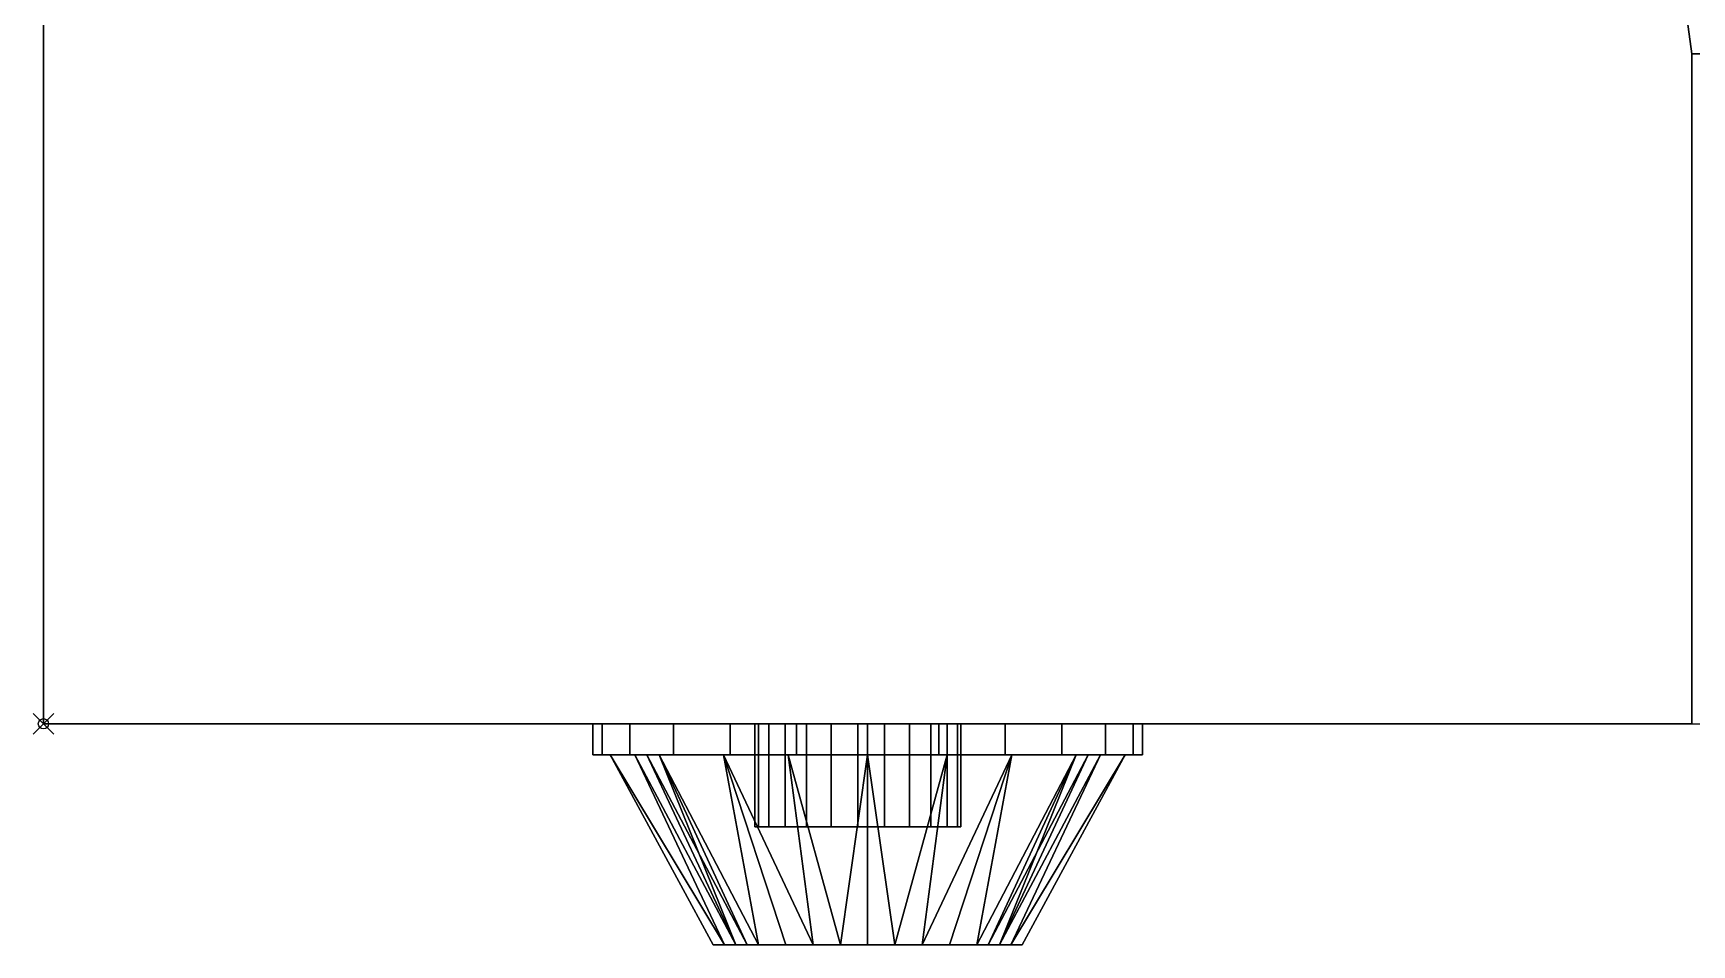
# Model space of a CAD drawing. Extents: x -1 to 891, y -1906 to 1.
# Drawn here: x -1 to 160, y -1246.4 to -1158 of the extents above; entities that cross this region are included whole.
import ezdxf

# ---------------------------------------------------------------- set-up
doc = ezdxf.new("R2010")
doc.units = 0
doc.header["$PDMODE"] = 35
for name, color, linetype in [('IQ_200_2D', 1, 'Continuous'), ('IQ_200_3D', 1, 'Continuous'), ('IQ_204_2D', 7, 'Continuous'), ('IQ_BLACK_3D', 250, 'Continuous'), ('IQ_BLUE_3D', 5, 'Continuous'), ('IQ_GRAY_3D', 8, 'Continuous'), ('IQ_INS_3D', 3, 'Continuous')]:
    doc.layers.add(name, color=color, linetype=linetype)

msp = doc.modelspace()

# ---------------------------------------------------------------- linework, layer by layer
at = {"layer": 'IQ_200_2D', "transparency": 33554687}
for q in [(0, 0), (890, -1225)]:
    msp.add_line((0, -1225), q, dxfattribs=at)
at = {"layer": 'IQ_204_2D', "transparency": 33554687}
for p, q in [((53.32, -1228), (53.32, -1225)), ((106.68, -1228), (106.68, -1225)), ((53.32, -1228), (106.68, -1228)), ((65, -1246.44), (55, -1228)), ((95, -1246.44), (104.99, -1228)), ((65, -1246.44), (95, -1246.44))]:
    msp.add_line(p, q, dxfattribs=at)
at = {"layer": 'IQ_INS_3D', "transparency": 33554687}
msp.add_point((0, -1225), dxfattribs=at)

# ---------------------------------------------------------------- meshes
at = {"layer": 'IQ_200_3D', "transparency": 33554687}
mesh = msp.add_polyface(dxfattribs=at)
corners = [(890, 0, 130), (890, -1160, 130), (160, -1160, 130), (160, -1225, 130), (0, -1225, 130), (0, 0, 130)]
mesh.append_faces([[corners[k] for k in face] for face in [(0, 1, 2, 5)]], dxfattribs={"vtx2": -1})
mesh.append_faces([[corners[k] for k in face] for face in [(2, 3, 4, 5)]], dxfattribs={"vtx3": -1})
mesh = msp.add_polyface(dxfattribs=at)
corners = [(890, 0, 950), (0, 0, 950), (0, -1225, 950), (160, -1225, 950), (160, -1160, 950), (890, -1160, 950)]
mesh.append_faces([[corners[k] for k in face] for face in [(2, 3, 4, 1)]], dxfattribs={"vtx2": -1})
mesh.append_faces([[corners[k] for k in face] for face in [(4, 5, 0, 1)]], dxfattribs={"vtx3": -1})
mesh = msp.add_polyface(dxfattribs=at)
corners = [(0, -1225, 130), (0, -1225, 950), (0, 0, 950), (0, 0, 130)]
mesh.append_faces([[corners[k] for k in face] for face in [(0, 1, 2, 3)]])
mesh = msp.add_polyface(dxfattribs=at)
corners = [(160, -1160, 130), (160, -1160, 950), (160, -1225, 950), (160, -1225, 130)]
mesh.append_faces([[corners[k] for k in face] for face in [(0, 1, 2, 3)]])
mesh = msp.add_polyface(dxfattribs=at)
corners = [(160, -1160, 130), (890, -1160, 130), (890, -1160, 950), (160, -1160, 950), (810, -1160, 945), (810, -1160, 135), (170, -1160, 135), (170, -1160, 945)]
mesh.append_faces([[corners[k] for k in face] for face in [(3, 7, 4, 2), (2, 4, 5, 1)]], dxfattribs={"vtx0": -1, "vtx2": -1})
mesh.append_faces([[corners[k] for k in face] for face in [(6, 7, 3, 0), (5, 6, 0, 1)]], dxfattribs={"vtx1": -1, "vtx3": -1})
mesh = msp.add_polyface(dxfattribs=at)
corners = [(0, -1225, 130), (160, -1225, 130), (160, -1225, 950), (0, -1225, 950), (145, -1225, 945), (145, -1225, 900), (145, -1225, 180), (145, -1225, 135), (15, -1225, 135), (15, -1225, 180), (15, -1225, 900), (15, -1225, 945)]
mesh.append_faces([[corners[k] for k in face] for face in [(3, 11, 4, 2), (0, 8, 9, 3)]], dxfattribs={"vtx0": -1, "vtx2": -1})
mesh.append_faces([[corners[k] for k in face] for face in [(2, 4, 5, 6)]], dxfattribs={"vtx0": -1, "vtx3": -1})
mesh.append_faces([[corners[k] for k in face] for face in [(10, 11, 3, 9)]], dxfattribs={"vtx1": -1, "vtx2": -1})
mesh.append_faces([[corners[k] for k in face] for face in [(7, 8, 0, 1), (6, 7, 1, 2)]], dxfattribs={"vtx1": -1, "vtx3": -1})
at = {"layer": 'IQ_BLACK_3D', "transparency": 33554687}
mesh = msp.add_polyface(dxfattribs=at)
corners = [(15, -1225, 180), (145, -1225, 180), (145, -1225, 900), (15, -1225, 900), (110, -1225, 502.13), (110, -1225, 477.13), (50, -1225, 477.13), (50, -1225, 502.13)]
mesh.append_faces([[corners[k] for k in face] for face in [(7, 3, 0, 6)]], dxfattribs={"vtx0": -1, "vtx2": -1})
mesh.append_faces([[corners[k] for k in face] for face in [(2, 3, 7, 4), (1, 2, 4, 5), (5, 6, 0, 1)]], dxfattribs={"vtx1": -1, "vtx3": -1})
mesh = msp.add_polyface(dxfattribs=at)
corners = [(106.68, -1225, 745.82), (105.77, -1225, 738.92), (103.1, -1225, 732.49), (98.86, -1225, 726.96), (93.34, -1225, 722.72), (86.9, -1225, 720.06), (80, -1225, 719.15), (73.1, -1225, 720.06), (66.66, -1225, 722.72), (61.14, -1225, 726.96), (56.9, -1225, 732.49), (54.23, -1225, 738.92), (53.32, -1225, 745.82), (54.23, -1225, 752.73), (56.9, -1225, 759.16), (61.14, -1225, 764.69), (66.66, -1225, 768.93), (73.1, -1225, 771.59), (80, -1225, 772.5), (86.9, -1225, 771.59), (93.34, -1225, 768.93), (98.86, -1225, 764.69), (103.1, -1225, 759.16), (105.77, -1225, 752.73)]
mesh.append_faces([[corners[k] for k in face] for face in [(5, 3, 4), (17, 15, 16), (23, 21, 22)]], dxfattribs={"vtx0": -1})
mesh.append_faces([[corners[k] for k in face] for face in [(11, 13, 9, 10), (19, 13, 17, 18)]], dxfattribs={"vtx0": -1, "vtx1": -1})
mesh.append_faces([[corners[k] for k in face] for face in [(9, 13, 2, 6), (19, 23, 2, 13)]], dxfattribs={"vtx0": -1, "vtx1": -1, "vtx2": -1, "vtx3": -1})
mesh.append_faces([[corners[k] for k in face] for face in [(12, 13, 11)]], dxfattribs={"vtx1": -1})
mesh.append_faces([[corners[k] for k in face] for face in [(5, 6, 2, 3)]], dxfattribs={"vtx1": -1, "vtx3": -1})
mesh.append_faces([[corners[k] for k in face] for face in [(0, 1, 2, 23)]], dxfattribs={"vtx2": -1})
mesh.append_faces([[corners[k] for k in face] for face in [(13, 14, 15, 17), (19, 20, 21, 23)]], dxfattribs={"vtx2": -1, "vtx3": -1})
mesh.append_faces([[corners[k] for k in face] for face in [(6, 7, 8, 9)]], dxfattribs={"vtx3": -1})
mesh = msp.add_polyface(dxfattribs=at)
corners = [(53.32, -1225, 745.82), (54.23, -1225, 738.92), (56.9, -1225, 732.49), (61.14, -1225, 726.96), (66.66, -1225, 722.72), (73.1, -1225, 720.06), (80, -1225, 719.15), (86.9, -1225, 720.06), (93.34, -1225, 722.72), (98.86, -1225, 726.96), (103.1, -1225, 732.49), (105.77, -1225, 738.92), (106.68, -1225, 745.82), (106.68, -1228, 745.82), (105.77, -1228, 738.92), (103.1, -1228, 732.49), (98.86, -1228, 726.96), (93.34, -1228, 722.72), (86.9, -1228, 720.06), (80, -1228, 719.15), (73.1, -1228, 720.06), (66.66, -1228, 722.72), (61.14, -1228, 726.96), (56.9, -1228, 732.49), (54.23, -1228, 738.92), (53.32, -1228, 745.82)]
mesh.append_faces([[corners[k] for k in face] for face in [(13, 14, 11, 12), (0, 1, 24, 25)]], dxfattribs={"vtx1": -1})
mesh.append_faces([[corners[k] for k in face] for face in [(14, 15, 10, 11), (16, 17, 8, 9), (15, 16, 9, 10), (17, 18, 7, 8), (6, 7, 18, 19), (19, 20, 5, 6), (20, 21, 4, 5), (22, 23, 2, 3), (21, 22, 3, 4), (23, 24, 1, 2)]], dxfattribs={"vtx1": -1, "vtx3": -1})
mesh = msp.add_polyface(dxfattribs=at)
corners = [(106.68, -1225, 745.82), (105.77, -1225, 752.73), (103.1, -1225, 759.16), (98.86, -1225, 764.69), (93.34, -1225, 768.93), (86.9, -1225, 771.59), (80, -1225, 772.5), (73.1, -1225, 771.59), (66.66, -1225, 768.93), (61.14, -1225, 764.69), (56.9, -1225, 759.16), (54.23, -1225, 752.73), (53.32, -1225, 745.82), (53.32, -1228, 745.82), (54.23, -1228, 752.73), (56.9, -1228, 759.16), (61.14, -1228, 764.69), (66.66, -1228, 768.93), (73.1, -1228, 771.59), (80, -1228, 772.5), (86.9, -1228, 771.59), (93.34, -1228, 768.93), (98.86, -1228, 764.69), (103.1, -1228, 759.16), (105.77, -1228, 752.73), (106.68, -1228, 745.82)]
mesh.append_faces([[corners[k] for k in face] for face in [(13, 14, 11, 12), (0, 1, 24, 25)]], dxfattribs={"vtx1": -1})
mesh.append_faces([[corners[k] for k in face] for face in [(14, 15, 10, 11), (16, 17, 8, 9), (15, 16, 9, 10), (17, 18, 7, 8), (6, 7, 18, 19), (19, 20, 5, 6), (20, 21, 4, 5), (22, 23, 2, 3), (21, 22, 3, 4), (23, 24, 1, 2)]], dxfattribs={"vtx1": -1, "vtx3": -1})
mesh = msp.add_polyface(dxfattribs=at)
corners = [(106.68, -1225, 660.82), (105.77, -1225, 653.92), (103.1, -1225, 647.49), (98.86, -1225, 641.96), (93.34, -1225, 637.72), (86.9, -1225, 635.06), (80, -1225, 634.15), (73.1, -1225, 635.06), (66.66, -1225, 637.72), (61.14, -1225, 641.96), (56.9, -1225, 647.49), (54.23, -1225, 653.92), (53.32, -1225, 660.82), (54.23, -1225, 667.73), (56.9, -1225, 674.16), (61.14, -1225, 679.69), (66.66, -1225, 683.93), (73.1, -1225, 686.59), (80, -1225, 687.5), (86.9, -1225, 686.59), (93.34, -1225, 683.93), (98.86, -1225, 679.69), (103.1, -1225, 674.16), (105.77, -1225, 667.73)]
mesh.append_faces([[corners[k] for k in face] for face in [(5, 3, 4), (13, 11, 12), (17, 15, 16), (23, 21, 22)]], dxfattribs={"vtx0": -1})
mesh.append_faces([[corners[k] for k in face] for face in [(11, 13, 9, 10), (19, 13, 17, 18)]], dxfattribs={"vtx0": -1, "vtx1": -1})
mesh.append_faces([[corners[k] for k in face] for face in [(1, 9, 13, 19)]], dxfattribs={"vtx0": -1, "vtx1": -1, "vtx2": -1, "vtx3": -1})
mesh.append_faces([[corners[k] for k in face] for face in [(1, 5, 6, 9)]], dxfattribs={"vtx0": -1, "vtx2": -1, "vtx3": -1})
mesh.append_faces([[corners[k] for k in face] for face in [(1, 2, 3, 5), (13, 14, 15, 17), (23, 0, 1, 19), (19, 20, 21, 23)]], dxfattribs={"vtx2": -1, "vtx3": -1})
mesh.append_faces([[corners[k] for k in face] for face in [(6, 7, 8, 9)]], dxfattribs={"vtx3": -1})
mesh = msp.add_polyface(dxfattribs=at)
corners = [(53.32, -1225, 660.82), (54.23, -1225, 653.92), (56.9, -1225, 647.49), (61.14, -1225, 641.96), (66.66, -1225, 637.72), (73.1, -1225, 635.06), (80, -1225, 634.15), (86.9, -1225, 635.06), (93.34, -1225, 637.72), (98.86, -1225, 641.96), (103.1, -1225, 647.49), (105.77, -1225, 653.92), (106.68, -1225, 660.82), (106.68, -1228, 660.82), (105.77, -1228, 653.92), (103.1, -1228, 647.49), (98.86, -1228, 641.96), (93.34, -1228, 637.72), (86.9, -1228, 635.06), (80, -1228, 634.15), (73.1, -1228, 635.06), (66.66, -1228, 637.72), (61.14, -1228, 641.96), (56.9, -1228, 647.49), (54.23, -1228, 653.92), (53.32, -1228, 660.82)]
mesh.append_faces([[corners[k] for k in face] for face in [(13, 14, 11, 12), (0, 1, 24, 25)]], dxfattribs={"vtx1": -1})
mesh.append_faces([[corners[k] for k in face] for face in [(14, 15, 10, 11), (16, 17, 8, 9), (15, 16, 9, 10), (17, 18, 7, 8), (6, 7, 18, 19), (19, 20, 5, 6), (20, 21, 4, 5), (22, 23, 2, 3), (21, 22, 3, 4), (23, 24, 1, 2)]], dxfattribs={"vtx1": -1, "vtx3": -1})
mesh = msp.add_polyface(dxfattribs=at)
corners = [(106.68, -1225, 660.82), (105.77, -1225, 667.73), (103.1, -1225, 674.16), (98.86, -1225, 679.69), (93.34, -1225, 683.93), (86.9, -1225, 686.59), (80, -1225, 687.5), (73.1, -1225, 686.59), (66.66, -1225, 683.93), (61.14, -1225, 679.69), (56.9, -1225, 674.16), (54.23, -1225, 667.73), (53.32, -1225, 660.82), (53.32, -1228, 660.82), (54.23, -1228, 667.73), (56.9, -1228, 674.16), (61.14, -1228, 679.69), (66.66, -1228, 683.93), (73.1, -1228, 686.59), (80, -1228, 687.5), (86.9, -1228, 686.59), (93.34, -1228, 683.93), (98.86, -1228, 679.69), (103.1, -1228, 674.16), (105.77, -1228, 667.73), (106.68, -1228, 660.82)]
mesh.append_faces([[corners[k] for k in face] for face in [(13, 14, 11, 12), (0, 1, 24, 25)]], dxfattribs={"vtx1": -1})
mesh.append_faces([[corners[k] for k in face] for face in [(14, 15, 10, 11), (16, 17, 8, 9), (15, 16, 9, 10), (17, 18, 7, 8), (6, 7, 18, 19), (19, 20, 5, 6), (20, 21, 4, 5), (22, 23, 2, 3), (21, 22, 3, 4), (23, 24, 1, 2)]], dxfattribs={"vtx1": -1, "vtx3": -1})
mesh = msp.add_polyface(dxfattribs=at)
corners = [(106.68, -1225, 575.82), (105.77, -1225, 568.92), (103.1, -1225, 562.49), (98.86, -1225, 556.96), (93.34, -1225, 552.72), (86.9, -1225, 550.06), (80, -1225, 549.15), (73.1, -1225, 550.06), (66.66, -1225, 552.72), (61.14, -1225, 556.96), (56.9, -1225, 562.49), (54.23, -1225, 568.92), (53.32, -1225, 575.82), (54.23, -1225, 582.73), (56.9, -1225, 589.16), (61.14, -1225, 594.69), (66.66, -1225, 598.93), (73.1, -1225, 601.59), (80, -1225, 602.5), (86.9, -1225, 601.59), (93.34, -1225, 598.93), (98.86, -1225, 594.69), (103.1, -1225, 589.16), (105.77, -1225, 582.73)]
mesh.append_faces([[corners[k] for k in face] for face in [(11, 9, 10), (4, 2, 3), (16, 13, 14, 15)]], dxfattribs={"vtx0": -1})
mesh.append_faces([[corners[k] for k in face] for face in [(13, 16, 21)]], dxfattribs={"vtx0": -1, "vtx1": -1, "vtx2": -1})
mesh.append_faces([[corners[k] for k in face] for face in [(2, 8, 13, 21)]], dxfattribs={"vtx0": -1, "vtx1": -1, "vtx2": -1, "vtx3": -1})
mesh.append_faces([[corners[k] for k in face] for face in [(2, 4, 5, 6)]], dxfattribs={"vtx0": -1, "vtx3": -1})
mesh.append_faces([[corners[k] for k in face] for face in [(12, 13, 11)]], dxfattribs={"vtx1": -1})
mesh.append_faces([[corners[k] for k in face] for face in [(8, 9, 11, 13)]], dxfattribs={"vtx1": -1, "vtx2": -1, "vtx3": -1})
mesh.append_faces([[corners[k] for k in face] for face in [(0, 1, 2, 23)]], dxfattribs={"vtx2": -1})
mesh.append_faces([[corners[k] for k in face] for face in [(6, 7, 8, 2), (21, 22, 23, 2), (19, 20, 21, 16)]], dxfattribs={"vtx2": -1, "vtx3": -1})
mesh.append_faces([[corners[k] for k in face] for face in [(16, 17, 18, 19)]], dxfattribs={"vtx3": -1})
mesh = msp.add_polyface(dxfattribs=at)
corners = [(53.32, -1225, 575.82), (54.23, -1225, 568.92), (56.9, -1225, 562.49), (61.14, -1225, 556.96), (66.66, -1225, 552.72), (73.1, -1225, 550.06), (80, -1225, 549.15), (86.9, -1225, 550.06), (93.34, -1225, 552.72), (98.86, -1225, 556.96), (103.1, -1225, 562.49), (105.77, -1225, 568.92), (106.68, -1225, 575.82), (106.68, -1228, 575.82), (105.77, -1228, 568.92), (103.1, -1228, 562.49), (98.86, -1228, 556.96), (93.34, -1228, 552.72), (86.9, -1228, 550.06), (80, -1228, 549.15), (73.1, -1228, 550.06), (66.66, -1228, 552.72), (61.14, -1228, 556.96), (56.9, -1228, 562.49), (54.23, -1228, 568.92), (53.32, -1228, 575.82)]
mesh.append_faces([[corners[k] for k in face] for face in [(13, 14, 11, 12), (0, 1, 24, 25)]], dxfattribs={"vtx1": -1})
mesh.append_faces([[corners[k] for k in face] for face in [(14, 15, 10, 11), (16, 17, 8, 9), (15, 16, 9, 10), (17, 18, 7, 8), (6, 7, 18, 19), (19, 20, 5, 6), (20, 21, 4, 5), (22, 23, 2, 3), (21, 22, 3, 4), (23, 24, 1, 2)]], dxfattribs={"vtx1": -1, "vtx3": -1})
mesh = msp.add_polyface(dxfattribs=at)
corners = [(106.68, -1225, 575.82), (105.77, -1225, 582.73), (103.1, -1225, 589.16), (98.86, -1225, 594.69), (93.34, -1225, 598.93), (86.9, -1225, 601.59), (80, -1225, 602.5), (73.1, -1225, 601.59), (66.66, -1225, 598.93), (61.14, -1225, 594.69), (56.9, -1225, 589.16), (54.23, -1225, 582.73), (53.32, -1225, 575.82), (53.32, -1228, 575.82), (54.23, -1228, 582.73), (56.9, -1228, 589.16), (61.14, -1228, 594.69), (66.66, -1228, 598.93), (73.1, -1228, 601.59), (80, -1228, 602.5), (86.9, -1228, 601.59), (93.34, -1228, 598.93), (98.86, -1228, 594.69), (103.1, -1228, 589.16), (105.77, -1228, 582.73), (106.68, -1228, 575.82)]
mesh.append_faces([[corners[k] for k in face] for face in [(13, 14, 11, 12), (0, 1, 24, 25)]], dxfattribs={"vtx1": -1})
mesh.append_faces([[corners[k] for k in face] for face in [(14, 15, 10, 11), (16, 17, 8, 9), (15, 16, 9, 10), (17, 18, 7, 8), (6, 7, 18, 19), (19, 20, 5, 6), (20, 21, 4, 5), (22, 23, 2, 3), (21, 22, 3, 4), (23, 24, 1, 2)]], dxfattribs={"vtx1": -1, "vtx3": -1})
mesh = msp.add_polyface(dxfattribs=at)
corners = [(89.06, -1225, 223.02), (88.72, -1225, 220.44), (87.72, -1225, 218.02), (86.13, -1225, 215.95), (84.06, -1225, 214.36), (81.65, -1225, 213.36), (79.06, -1225, 213.02), (76.47, -1225, 213.36), (74.06, -1225, 214.36), (71.99, -1225, 215.95), (70.4, -1225, 218.02), (69.4, -1225, 220.44), (69.06, -1225, 223.02), (69.4, -1225, 225.61), (70.4, -1225, 228.02), (71.99, -1225, 230.09), (74.06, -1225, 231.68), (76.47, -1225, 232.68), (79.06, -1225, 233.02), (81.65, -1225, 232.68), (84.06, -1225, 231.68), (86.13, -1225, 230.09), (87.72, -1225, 228.02), (88.72, -1225, 225.61)]
mesh.append_faces([[corners[k] for k in face] for face in [(5, 3, 4), (23, 21, 22)]], dxfattribs={"vtx0": -1})
mesh.append_faces([[corners[k] for k in face] for face in [(3, 7, 8, 0)]], dxfattribs={"vtx0": -1, "vtx2": -1, "vtx3": -1})
mesh.append_faces([[corners[k] for k in face] for face in [(12, 14, 15, 16)]], dxfattribs={"vtx0": -1, "vtx3": -1})
mesh.append_faces([[corners[k] for k in face] for face in [(16, 17, 19, 12), (23, 0, 12, 19)]], dxfattribs={"vtx1": -1, "vtx2": -1, "vtx3": -1})
mesh.append_faces([[corners[k] for k in face] for face in [(17, 18, 19), (12, 13, 14)]], dxfattribs={"vtx2": -1})
mesh.append_faces([[corners[k] for k in face] for face in [(8, 9, 10, 0), (10, 11, 12, 0), (5, 6, 7, 3), (19, 20, 21, 23)]], dxfattribs={"vtx2": -1, "vtx3": -1})
mesh.append_faces([[corners[k] for k in face] for face in [(0, 1, 2, 3)]], dxfattribs={"vtx3": -1})
mesh = msp.add_polyface(dxfattribs=at)
corners = [(69.06, -1225, 223.02), (69.4, -1225, 220.44), (70.4, -1225, 218.02), (71.99, -1225, 215.95), (74.06, -1225, 214.36), (76.47, -1225, 213.36), (79.06, -1225, 213.02), (81.65, -1225, 213.36), (84.06, -1225, 214.36), (86.13, -1225, 215.95), (87.72, -1225, 218.02), (88.72, -1225, 220.44), (89.06, -1225, 223.02), (89.06, -1235, 223.02), (88.72, -1235, 220.44), (87.72, -1235, 218.02), (86.13, -1235, 215.95), (84.06, -1235, 214.36), (81.65, -1235, 213.36), (79.06, -1235, 213.02), (76.47, -1235, 213.36), (74.06, -1235, 214.36), (71.99, -1235, 215.95), (70.4, -1235, 218.02), (69.4, -1235, 220.44), (69.06, -1235, 223.02)]
mesh.append_faces([[corners[k] for k in face] for face in [(13, 14, 11, 12), (0, 1, 24, 25)]], dxfattribs={"vtx1": -1})
mesh.append_faces([[corners[k] for k in face] for face in [(14, 15, 10, 11), (16, 17, 8, 9), (15, 16, 9, 10), (17, 18, 7, 8), (6, 7, 18, 19), (19, 20, 5, 6), (20, 21, 4, 5), (22, 23, 2, 3), (21, 22, 3, 4), (23, 24, 1, 2)]], dxfattribs={"vtx1": -1, "vtx3": -1})
mesh = msp.add_polyface(dxfattribs=at)
corners = [(89.06, -1225, 223.02), (88.72, -1225, 225.61), (87.72, -1225, 228.02), (86.13, -1225, 230.09), (84.06, -1225, 231.68), (81.65, -1225, 232.68), (79.06, -1225, 233.02), (76.47, -1225, 232.68), (74.06, -1225, 231.68), (71.99, -1225, 230.09), (70.4, -1225, 228.02), (69.4, -1225, 225.61), (69.06, -1225, 223.02), (69.06, -1235, 223.02), (69.4, -1235, 225.61), (70.4, -1235, 228.02), (71.99, -1235, 230.09), (74.06, -1235, 231.68), (76.47, -1235, 232.68), (79.06, -1235, 233.02), (81.65, -1235, 232.68), (84.06, -1235, 231.68), (86.13, -1235, 230.09), (87.72, -1235, 228.02), (88.72, -1235, 225.61), (89.06, -1235, 223.02)]
mesh.append_faces([[corners[k] for k in face] for face in [(13, 14, 11, 12), (0, 1, 24, 25)]], dxfattribs={"vtx1": -1})
mesh.append_faces([[corners[k] for k in face] for face in [(14, 15, 10, 11), (16, 17, 8, 9), (15, 16, 9, 10), (17, 18, 7, 8), (6, 7, 18, 19), (19, 20, 5, 6), (20, 21, 4, 5), (22, 23, 2, 3), (21, 22, 3, 4), (23, 24, 1, 2)]], dxfattribs={"vtx1": -1, "vtx3": -1})
mesh = msp.add_polyface(dxfattribs=at)
corners = [(106.68, -1228, 745.82), (105.77, -1228, 752.73), (103.1, -1228, 759.16), (98.86, -1228, 764.69), (93.34, -1228, 768.93), (86.9, -1228, 771.59), (80, -1228, 772.5), (73.1, -1228, 771.59), (66.66, -1228, 768.93), (61.14, -1228, 764.69), (56.9, -1228, 759.16), (54.23, -1228, 752.73), (53.32, -1228, 745.82), (54.23, -1228, 738.92), (56.9, -1228, 732.49), (61.14, -1228, 726.96), (66.66, -1228, 722.72), (73.1, -1228, 720.06), (80, -1228, 719.15), (86.9, -1228, 720.06), (93.34, -1228, 722.72), (98.86, -1228, 726.96), (103.1, -1228, 732.49), (105.77, -1228, 738.92)]
mesh.append_faces([[corners[k] for k in face] for face in [(9, 7, 8), (3, 1, 2), (18, 15, 16, 17)]], dxfattribs={"vtx0": -1})
mesh.append_faces([[corners[k] for k in face] for face in [(15, 11, 13, 14)]], dxfattribs={"vtx0": -1, "vtx1": -1})
mesh.append_faces([[corners[k] for k in face] for face in [(1, 5, 22, 0)]], dxfattribs={"vtx0": -1, "vtx1": -1, "vtx2": -1})
mesh.append_faces([[corners[k] for k in face] for face in [(22, 5, 11, 15)]], dxfattribs={"vtx0": -1, "vtx1": -1, "vtx2": -1, "vtx3": -1})
mesh.append_faces([[corners[k] for k in face] for face in [(21, 22, 19, 20), (23, 0, 22), (12, 13, 11)]], dxfattribs={"vtx1": -1})
mesh.append_faces([[corners[k] for k in face] for face in [(18, 19, 22, 15)]], dxfattribs={"vtx1": -1, "vtx2": -1, "vtx3": -1})
mesh.append_faces([[corners[k] for k in face] for face in [(5, 6, 7, 11), (9, 10, 11, 7), (3, 4, 5, 1)]], dxfattribs={"vtx2": -1, "vtx3": -1})
mesh = msp.add_polyface(dxfattribs=at)
corners = [(106.68, -1228, 660.82), (105.77, -1228, 667.73), (103.1, -1228, 674.16), (98.86, -1228, 679.69), (93.34, -1228, 683.93), (86.9, -1228, 686.59), (80, -1228, 687.5), (73.1, -1228, 686.59), (66.66, -1228, 683.93), (61.14, -1228, 679.69), (56.9, -1228, 674.16), (54.23, -1228, 667.73), (53.32, -1228, 660.82), (54.23, -1228, 653.92), (56.9, -1228, 647.49), (61.14, -1228, 641.96), (66.66, -1228, 637.72), (73.1, -1228, 635.06), (80, -1228, 634.15), (86.9, -1228, 635.06), (93.34, -1228, 637.72), (98.86, -1228, 641.96), (103.1, -1228, 647.49), (105.77, -1228, 653.92)]
mesh.append_faces([[corners[k] for k in face] for face in [(9, 7, 8), (3, 1, 2), (18, 15, 16, 17), (21, 19, 20)]], dxfattribs={"vtx0": -1})
mesh.append_faces([[corners[k] for k in face] for face in [(1, 5, 23, 0), (15, 11, 13, 14)]], dxfattribs={"vtx0": -1, "vtx1": -1})
mesh.append_faces([[corners[k] for k in face] for face in [(23, 5, 11, 15)]], dxfattribs={"vtx0": -1, "vtx1": -1, "vtx2": -1, "vtx3": -1})
mesh.append_faces([[corners[k] for k in face] for face in [(18, 19, 23, 15)]], dxfattribs={"vtx1": -1, "vtx2": -1, "vtx3": -1})
mesh.append_faces([[corners[k] for k in face] for face in [(11, 12, 13)]], dxfattribs={"vtx2": -1})
mesh.append_faces([[corners[k] for k in face] for face in [(5, 6, 7, 11), (9, 10, 11, 7), (3, 4, 5, 1), (21, 22, 23, 19)]], dxfattribs={"vtx2": -1, "vtx3": -1})
mesh = msp.add_polyface(dxfattribs=at)
corners = [(106.68, -1228, 575.82), (105.77, -1228, 582.73), (103.1, -1228, 589.16), (98.86, -1228, 594.69), (93.34, -1228, 598.93), (86.9, -1228, 601.59), (80, -1228, 602.5), (73.1, -1228, 601.59), (66.66, -1228, 598.93), (61.14, -1228, 594.69), (56.9, -1228, 589.16), (54.23, -1228, 582.73), (53.32, -1228, 575.82), (54.23, -1228, 568.92), (56.9, -1228, 562.49), (61.14, -1228, 556.96), (66.66, -1228, 552.72), (73.1, -1228, 550.06), (80, -1228, 549.15), (86.9, -1228, 550.06), (93.34, -1228, 552.72), (98.86, -1228, 556.96), (103.1, -1228, 562.49), (105.77, -1228, 568.92)]
mesh.append_faces([[corners[k] for k in face] for face in [(19, 22, 18)]], dxfattribs={"vtx0": -1, "vtx1": -1})
mesh.append_faces([[corners[k] for k in face] for face in [(3, 8, 11, 22), (11, 13, 16, 22)]], dxfattribs={"vtx0": -1, "vtx1": -1, "vtx2": -1, "vtx3": -1})
mesh.append_faces([[corners[k] for k in face] for face in [(10, 11, 8, 9), (0, 1, 22, 23), (12, 13, 11)]], dxfattribs={"vtx1": -1})
mesh.append_faces([[corners[k] for k in face] for face in [(6, 7, 8, 5), (20, 21, 22, 19)]], dxfattribs={"vtx2": -1})
mesh.append_faces([[corners[k] for k in face] for face in [(3, 4, 5, 8), (1, 2, 3, 22), (16, 17, 18, 22)]], dxfattribs={"vtx2": -1, "vtx3": -1})
mesh.append_faces([[corners[k] for k in face] for face in [(13, 14, 15, 16)]], dxfattribs={"vtx3": -1})
mesh = msp.add_polyface(dxfattribs=at)
corners = [(55, -1228, 745.82), (59.77, -1228, 760.52), (72.27, -1228, 769.6), (87.73, -1228, 769.6), (100.23, -1228, 760.52), (105, -1228, 745.82), (100.23, -1228, 731.13), (87.73, -1228, 722.05), (72.27, -1228, 722.05), (59.77, -1228, 731.13)]
mesh.append_faces([[corners[k] for k in face] for face in [(9, 0, 3, 8)]], dxfattribs={"vtx1": -1, "vtx2": -1})
mesh.append_faces([[corners[k] for k in face] for face in [(1, 2, 3, 0)]], dxfattribs={"vtx2": -1})
mesh.append_faces([[corners[k] for k in face] for face in [(3, 4, 5, 8)]], dxfattribs={"vtx2": -1, "vtx3": -1})
mesh.append_faces([[corners[k] for k in face] for face in [(5, 6, 7, 8)]], dxfattribs={"vtx3": -1})
mesh = msp.add_polyface(dxfattribs=at)
corners = [(55, -1228, 745.82), (59.77, -1228, 731.13), (72.27, -1228, 722.05), (87.73, -1228, 722.05), (100.23, -1228, 731.13), (105, -1228, 745.82), (95, -1246.44, 745.82), (90.61, -1246.44, 735.22), (80, -1246.44, 730.82), (69.39, -1246.44, 735.22), (65, -1246.44, 745.82), (85.3, -1246.44, 733.02), (74.7, -1246.44, 733.02), (92.8, -1246.44, 740.52), (67.2, -1246.44, 740.52), (93.98, -1228, 726.59), (66.02, -1228, 726.59), (77.35, -1246.44, 731.92), (80, -1228, 722.05), (82.65, -1246.44, 731.92), (91.7, -1246.44, 737.87), (102.61, -1228, 738.48), (57.39, -1228, 738.48), (66.1, -1246.44, 743.17), (58.58, -1228, 734.8), (87.95, -1246.44, 734.12), (72.05, -1246.44, 734.12), (93.9, -1246.44, 743.17), (68.3, -1246.44, 737.87)]
mesh.append_faces([[corners[k] for k in face] for face in [(0, 23, 10), (27, 5, 6)]], dxfattribs={"vtx0": -1})
mesh.append_faces([[corners[k] for k in face] for face in [(18, 17, 2), (3, 19, 18), (5, 27, 21), (17, 18, 8), (1, 28, 24)]], dxfattribs={"vtx0": -1, "vtx1": -1})
mesh.append_faces([[corners[k] for k in face] for face in [(1, 9, 28), (13, 4, 21), (14, 22, 24), (18, 19, 8), (11, 3, 15), (9, 1, 16), (3, 11, 19), (12, 16, 2)]], dxfattribs={"vtx0": -1, "vtx2": -1})
mesh.append_faces([[corners[k] for k in face] for face in [(16, 12, 26, 9)]], dxfattribs={"vtx0": -1, "vtx3": -1})
mesh.append_faces([[corners[k] for k in face] for face in [(25, 11, 15, 7), (20, 7, 4, 13), (17, 12, 2), (0, 22, 23), (15, 4, 7), (14, 23, 22), (28, 14, 24), (27, 13, 21)]], dxfattribs={"vtx1": -1, "vtx2": -1})
mesh = msp.add_polyface(dxfattribs=at)
corners = [(105, -1228, 745.82), (100.23, -1228, 760.52), (87.73, -1228, 769.6), (72.27, -1228, 769.6), (59.77, -1228, 760.52), (55, -1228, 745.82), (65, -1246.44, 745.82), (69.39, -1246.44, 756.43), (80, -1246.44, 760.82), (90.61, -1246.44, 756.43), (95, -1246.44, 745.82), (74.7, -1246.44, 758.63), (85.3, -1246.44, 758.63), (67.2, -1246.44, 751.13), (92.8, -1246.44, 751.13), (66.02, -1228, 765.06), (93.98, -1228, 765.06), (82.65, -1246.44, 759.73), (80, -1228, 769.6), (77.35, -1246.44, 759.73), (68.3, -1246.44, 753.78), (57.39, -1228, 753.17), (102.61, -1228, 753.17), (93.9, -1246.44, 748.48), (101.42, -1228, 756.84), (72.05, -1246.44, 757.53), (87.95, -1246.44, 757.53), (66.1, -1246.44, 748.48), (91.7, -1246.44, 753.78)]
mesh.append_faces([[corners[k] for k in face] for face in [(0, 23, 10), (27, 5, 6)]], dxfattribs={"vtx0": -1})
mesh.append_faces([[corners[k] for k in face] for face in [(18, 17, 2), (3, 19, 18), (5, 27, 21), (17, 18, 8), (1, 28, 24)]], dxfattribs={"vtx0": -1, "vtx1": -1})
mesh.append_faces([[corners[k] for k in face] for face in [(1, 9, 28), (13, 4, 21), (14, 22, 24), (18, 19, 8), (11, 3, 15), (9, 1, 16), (3, 11, 19), (12, 16, 2)]], dxfattribs={"vtx0": -1, "vtx2": -1})
mesh.append_faces([[corners[k] for k in face] for face in [(16, 12, 26, 9)]], dxfattribs={"vtx0": -1, "vtx3": -1})
mesh.append_faces([[corners[k] for k in face] for face in [(25, 11, 15, 7), (20, 7, 4, 13), (17, 12, 2), (0, 22, 23), (15, 4, 7), (14, 23, 22), (28, 14, 24), (27, 13, 21)]], dxfattribs={"vtx1": -1, "vtx2": -1})
mesh = msp.add_polyface(dxfattribs=at)
corners = [(55, -1228, 660.82), (59.77, -1228, 675.52), (72.27, -1228, 684.6), (87.73, -1228, 684.6), (100.23, -1228, 675.52), (105, -1228, 660.82), (100.23, -1228, 646.13), (87.73, -1228, 637.05), (72.27, -1228, 637.05), (59.77, -1228, 646.13)]
mesh.append_faces([[corners[k] for k in face] for face in [(9, 0, 3, 8)]], dxfattribs={"vtx1": -1, "vtx2": -1})
mesh.append_faces([[corners[k] for k in face] for face in [(1, 2, 3, 0)]], dxfattribs={"vtx2": -1})
mesh.append_faces([[corners[k] for k in face] for face in [(3, 4, 5, 8)]], dxfattribs={"vtx2": -1, "vtx3": -1})
mesh.append_faces([[corners[k] for k in face] for face in [(5, 6, 7, 8)]], dxfattribs={"vtx3": -1})
mesh = msp.add_polyface(dxfattribs=at)
corners = [(55, -1228, 660.82), (59.77, -1228, 646.13), (72.27, -1228, 637.05), (87.73, -1228, 637.05), (100.23, -1228, 646.13), (105, -1228, 660.82), (95, -1246.44, 660.82), (90.61, -1246.44, 650.22), (80, -1246.44, 645.82), (69.39, -1246.44, 650.22), (65, -1246.44, 660.82), (85.3, -1246.44, 648.02), (74.7, -1246.44, 648.02), (92.8, -1246.44, 655.52), (67.2, -1246.44, 655.52), (93.98, -1228, 641.59), (66.02, -1228, 641.59), (77.35, -1246.44, 646.92), (80, -1228, 637.05), (82.65, -1246.44, 646.92), (91.7, -1246.44, 652.87), (102.61, -1228, 653.48), (57.39, -1228, 653.48), (66.1, -1246.44, 658.17), (58.58, -1228, 649.8), (87.95, -1246.44, 649.12), (72.05, -1246.44, 649.12), (93.9, -1246.44, 658.17), (68.3, -1246.44, 652.87)]
mesh.append_faces([[corners[k] for k in face] for face in [(0, 23, 10), (27, 5, 6)]], dxfattribs={"vtx0": -1})
mesh.append_faces([[corners[k] for k in face] for face in [(18, 17, 2), (3, 19, 18), (5, 27, 21), (17, 18, 8), (1, 28, 24)]], dxfattribs={"vtx0": -1, "vtx1": -1})
mesh.append_faces([[corners[k] for k in face] for face in [(1, 9, 28), (13, 4, 21), (14, 22, 24), (15, 25, 11), (18, 19, 8), (11, 3, 15), (9, 1, 16), (16, 12, 26), (3, 11, 19), (15, 7, 25), (12, 16, 2)]], dxfattribs={"vtx0": -1, "vtx2": -1})
mesh.append_faces([[corners[k] for k in face] for face in [(20, 7, 4, 13), (17, 12, 2), (0, 22, 23), (15, 4, 7), (14, 23, 22), (28, 14, 24), (26, 9, 16), (27, 13, 21)]], dxfattribs={"vtx1": -1, "vtx2": -1})
mesh = msp.add_polyface(dxfattribs=at)
corners = [(105, -1228, 660.82), (100.23, -1228, 675.52), (87.73, -1228, 684.6), (72.27, -1228, 684.6), (59.77, -1228, 675.52), (55, -1228, 660.82), (65, -1246.44, 660.82), (69.39, -1246.44, 671.43), (80, -1246.44, 675.82), (90.61, -1246.44, 671.43), (95, -1246.44, 660.82), (74.7, -1246.44, 673.63), (85.3, -1246.44, 673.63), (67.2, -1246.44, 666.13), (92.8, -1246.44, 666.13), (66.02, -1228, 680.06), (93.98, -1228, 680.06), (82.65, -1246.44, 674.73), (80, -1228, 684.6), (77.35, -1246.44, 674.73), (68.3, -1246.44, 668.78), (57.39, -1228, 668.17), (102.61, -1228, 668.17), (93.9, -1246.44, 663.48), (101.42, -1228, 671.84), (72.05, -1246.44, 672.53), (87.95, -1246.44, 672.53), (66.1, -1246.44, 663.48), (91.7, -1246.44, 668.78)]
mesh.append_faces([[corners[k] for k in face] for face in [(0, 23, 10), (27, 5, 6)]], dxfattribs={"vtx0": -1})
mesh.append_faces([[corners[k] for k in face] for face in [(18, 17, 2), (3, 19, 18), (5, 27, 21), (17, 18, 8), (1, 28, 24)]], dxfattribs={"vtx0": -1, "vtx1": -1})
mesh.append_faces([[corners[k] for k in face] for face in [(1, 9, 28), (13, 4, 21), (14, 22, 24), (15, 25, 11), (18, 19, 8), (11, 3, 15), (9, 1, 16), (16, 12, 26), (3, 11, 19), (15, 7, 25), (12, 16, 2)]], dxfattribs={"vtx0": -1, "vtx2": -1})
mesh.append_faces([[corners[k] for k in face] for face in [(20, 7, 4, 13), (17, 12, 2), (0, 22, 23), (15, 4, 7), (14, 23, 22), (28, 14, 24), (26, 9, 16), (27, 13, 21)]], dxfattribs={"vtx1": -1, "vtx2": -1})
mesh = msp.add_polyface(dxfattribs=at)
corners = [(55, -1228, 575.82), (59.77, -1228, 590.52), (72.27, -1228, 599.6), (87.73, -1228, 599.6), (100.23, -1228, 590.52), (105, -1228, 575.82), (100.23, -1228, 561.13), (87.73, -1228, 552.05), (72.27, -1228, 552.05), (59.77, -1228, 561.13)]
mesh.append_faces([[corners[k] for k in face] for face in [(2, 0, 1)]], dxfattribs={"vtx0": -1})
mesh.append_faces([[corners[k] for k in face] for face in [(9, 3, 4, 5)]], dxfattribs={"vtx0": -1, "vtx3": -1})
mesh.append_faces([[corners[k] for k in face] for face in [(2, 3, 9, 0)]], dxfattribs={"vtx1": -1, "vtx3": -1})
mesh.append_faces([[corners[k] for k in face] for face in [(5, 6, 7)]], dxfattribs={"vtx2": -1})
mesh.append_faces([[corners[k] for k in face] for face in [(7, 8, 9, 5)]], dxfattribs={"vtx2": -1, "vtx3": -1})
mesh = msp.add_polyface(dxfattribs=at)
corners = [(55, -1228, 575.82), (59.77, -1228, 561.13), (72.27, -1228, 552.05), (87.73, -1228, 552.05), (100.23, -1228, 561.13), (105, -1228, 575.82), (95, -1246.44, 575.82), (90.61, -1246.44, 565.22), (80, -1246.44, 560.82), (69.39, -1246.44, 565.22), (65, -1246.44, 575.82), (85.3, -1246.44, 563.02), (74.7, -1246.44, 563.02), (92.8, -1246.44, 570.52), (67.2, -1246.44, 570.52), (93.98, -1228, 556.59), (66.02, -1228, 556.59), (77.35, -1246.44, 561.92), (80, -1228, 552.05), (82.65, -1246.44, 561.92), (91.7, -1246.44, 567.87), (102.61, -1228, 568.48), (57.39, -1228, 568.48), (66.1, -1246.44, 573.17), (58.58, -1228, 564.8), (87.95, -1246.44, 564.12), (72.05, -1246.44, 564.12), (93.9, -1246.44, 573.17), (68.3, -1246.44, 567.87)]
mesh.append_faces([[corners[k] for k in face] for face in [(0, 23, 10), (27, 5, 6)]], dxfattribs={"vtx0": -1})
mesh.append_faces([[corners[k] for k in face] for face in [(18, 17, 2), (3, 19, 18), (5, 27, 21), (17, 18, 8), (1, 28, 24)]], dxfattribs={"vtx0": -1, "vtx1": -1})
mesh.append_faces([[corners[k] for k in face] for face in [(1, 9, 28), (13, 4, 21), (14, 22, 24), (15, 25, 11), (18, 19, 8), (11, 3, 15), (9, 1, 16), (16, 12, 26), (4, 13, 20), (3, 11, 19), (15, 7, 25), (12, 16, 2)]], dxfattribs={"vtx0": -1, "vtx2": -1})
mesh.append_faces([[corners[k] for k in face] for face in [(20, 7, 4), (17, 12, 2), (0, 22, 23), (15, 4, 7), (14, 23, 22), (28, 14, 24), (26, 9, 16), (27, 13, 21)]], dxfattribs={"vtx1": -1, "vtx2": -1})
mesh = msp.add_polyface(dxfattribs=at)
corners = [(105, -1228, 575.82), (100.23, -1228, 590.52), (87.73, -1228, 599.6), (72.27, -1228, 599.6), (59.77, -1228, 590.52), (55, -1228, 575.82), (65, -1246.44, 575.82), (69.39, -1246.44, 586.43), (80, -1246.44, 590.82), (90.61, -1246.44, 586.43), (95, -1246.44, 575.82), (74.7, -1246.44, 588.63), (85.3, -1246.44, 588.63), (67.2, -1246.44, 581.13), (92.8, -1246.44, 581.13), (66.02, -1228, 595.06), (93.98, -1228, 595.06), (82.65, -1246.44, 589.73), (80, -1228, 599.6), (77.35, -1246.44, 589.73), (68.3, -1246.44, 583.78), (57.39, -1228, 583.17), (102.61, -1228, 583.17), (93.9, -1246.44, 578.48), (101.42, -1228, 586.84), (72.05, -1246.44, 587.53), (87.95, -1246.44, 587.53), (66.1, -1246.44, 578.48), (91.7, -1246.44, 583.78)]
mesh.append_faces([[corners[k] for k in face] for face in [(0, 23, 10), (27, 5, 6)]], dxfattribs={"vtx0": -1})
mesh.append_faces([[corners[k] for k in face] for face in [(18, 17, 2), (3, 19, 18), (5, 27, 21), (17, 18, 8), (1, 28, 24)]], dxfattribs={"vtx0": -1, "vtx1": -1})
mesh.append_faces([[corners[k] for k in face] for face in [(1, 9, 28), (13, 4, 21), (14, 22, 24), (18, 19, 8), (11, 3, 15), (9, 1, 16), (3, 11, 19), (12, 16, 2)]], dxfattribs={"vtx0": -1, "vtx2": -1})
mesh.append_faces([[corners[k] for k in face] for face in [(16, 12, 26, 9)]], dxfattribs={"vtx0": -1, "vtx3": -1})
mesh.append_faces([[corners[k] for k in face] for face in [(25, 11, 15, 7), (20, 7, 4, 13), (17, 12, 2), (0, 22, 23), (15, 4, 7), (14, 23, 22), (28, 14, 24), (27, 13, 21)]], dxfattribs={"vtx1": -1, "vtx2": -1})
mesh = msp.add_polyface(dxfattribs=at)
corners = [(89.06, -1235, 223.02), (88.72, -1235, 225.61), (87.72, -1235, 228.02), (86.13, -1235, 230.09), (84.06, -1235, 231.68), (81.65, -1235, 232.68), (79.06, -1235, 233.02), (76.47, -1235, 232.68), (74.06, -1235, 231.68), (71.99, -1235, 230.09), (70.4, -1235, 228.02), (69.4, -1235, 225.61), (69.06, -1235, 223.02), (69.4, -1235, 220.44), (70.4, -1235, 218.02), (71.99, -1235, 215.95), (74.06, -1235, 214.36), (76.47, -1235, 213.36), (79.06, -1235, 213.02), (81.65, -1235, 213.36), (84.06, -1235, 214.36), (86.13, -1235, 215.95), (87.72, -1235, 218.02), (88.72, -1235, 220.44)]
mesh.append_faces([[corners[k] for k in face] for face in [(12, 9, 10, 11), (3, 1, 2), (16, 14, 15), (21, 19, 20)]], dxfattribs={"vtx0": -1})
mesh.append_faces([[corners[k] for k in face] for face in [(1, 5, 12, 0)]], dxfattribs={"vtx0": -1, "vtx1": -1, "vtx2": -1})
mesh.append_faces([[corners[k] for k in face] for face in [(0, 14, 16, 21)]], dxfattribs={"vtx0": -1, "vtx1": -1, "vtx2": -1, "vtx3": -1})
mesh.append_faces([[corners[k] for k in face] for face in [(12, 5, 8, 9)]], dxfattribs={"vtx0": -1, "vtx1": -1, "vtx3": -1})
mesh.append_faces([[corners[k] for k in face] for face in [(21, 16, 17, 19)]], dxfattribs={"vtx0": -1, "vtx2": -1, "vtx3": -1})
mesh.append_faces([[corners[k] for k in face] for face in [(18, 19, 17)]], dxfattribs={"vtx1": -1})
mesh.append_faces([[corners[k] for k in face] for face in [(22, 23, 0, 21)]], dxfattribs={"vtx2": -1})
mesh.append_faces([[corners[k] for k in face] for face in [(3, 4, 5, 1), (12, 13, 14, 0)]], dxfattribs={"vtx2": -1, "vtx3": -1})
mesh.append_faces([[corners[k] for k in face] for face in [(5, 6, 7, 8)]], dxfattribs={"vtx3": -1})
mesh = msp.add_polyface(dxfattribs=at)
corners = [(65, -1246.44, 745.82), (69.39, -1246.44, 735.22), (80, -1246.44, 730.82), (90.61, -1246.44, 735.22), (95, -1246.44, 745.82), (90.61, -1246.44, 756.43), (80, -1246.44, 760.82), (69.39, -1246.44, 756.43)]
mesh.append_faces([[corners[k] for k in face] for face in [(6, 3, 4, 5), (3, 0, 1, 2)]], dxfattribs={"vtx0": -1})
mesh.append_faces([[corners[k] for k in face] for face in [(3, 6, 7, 0)]], dxfattribs={"vtx0": -1, "vtx3": -1})
mesh = msp.add_polyface(dxfattribs=at)
corners = [(65, -1246.44, 660.82), (69.39, -1246.44, 650.22), (80, -1246.44, 645.82), (90.61, -1246.44, 650.22), (95, -1246.44, 660.82), (90.61, -1246.44, 671.43), (80, -1246.44, 675.82), (69.39, -1246.44, 671.43)]
mesh.append_faces([[corners[k] for k in face] for face in [(6, 3, 4, 5), (3, 0, 1, 2)]], dxfattribs={"vtx0": -1})
mesh.append_faces([[corners[k] for k in face] for face in [(3, 6, 7, 0)]], dxfattribs={"vtx0": -1, "vtx3": -1})
mesh = msp.add_polyface(dxfattribs=at)
corners = [(65, -1246.44, 575.82), (69.39, -1246.44, 565.22), (80, -1246.44, 560.82), (90.61, -1246.44, 565.22), (95, -1246.44, 575.82), (90.61, -1246.44, 586.43), (80, -1246.44, 590.82), (69.39, -1246.44, 586.43)]
mesh.append_faces([[corners[k] for k in face] for face in [(1, 7, 0)]], dxfattribs={"vtx0": -1})
mesh.append_faces([[corners[k] for k in face] for face in [(2, 3, 1)]], dxfattribs={"vtx1": -1})
mesh.append_faces([[corners[k] for k in face] for face in [(5, 6, 7, 1), (3, 4, 5, 1)]], dxfattribs={"vtx2": -1, "vtx3": -1})
at = {"layer": 'IQ_BLUE_3D', "transparency": 33554687}
mesh = msp.add_polyface(dxfattribs=at)
corners = [(15, -1225, 135), (145, -1225, 135), (145, -1225, 180), (15, -1225, 180)]
mesh.append_faces([[corners[k] for k in face] for face in [(0, 1, 2, 3)]])
mesh = msp.add_polyface(dxfattribs=at)
corners = [(145, -1225, 900), (145, -1225, 945), (15, -1225, 945), (15, -1225, 900)]
mesh.append_faces([[corners[k] for k in face] for face in [(0, 1, 2, 3)]])
at = {"layer": 'IQ_GRAY_3D', "transparency": 33554687}
mesh = msp.add_polyface(dxfattribs=at)
corners = [(50, -1225, 502.13), (50, -1225, 477.13), (110, -1225, 477.13), (110, -1225, 502.13)]
mesh.append_faces([[corners[k] for k in face] for face in [(0, 1, 2, 3)]])

doc.saveas('drawing.dxf')
